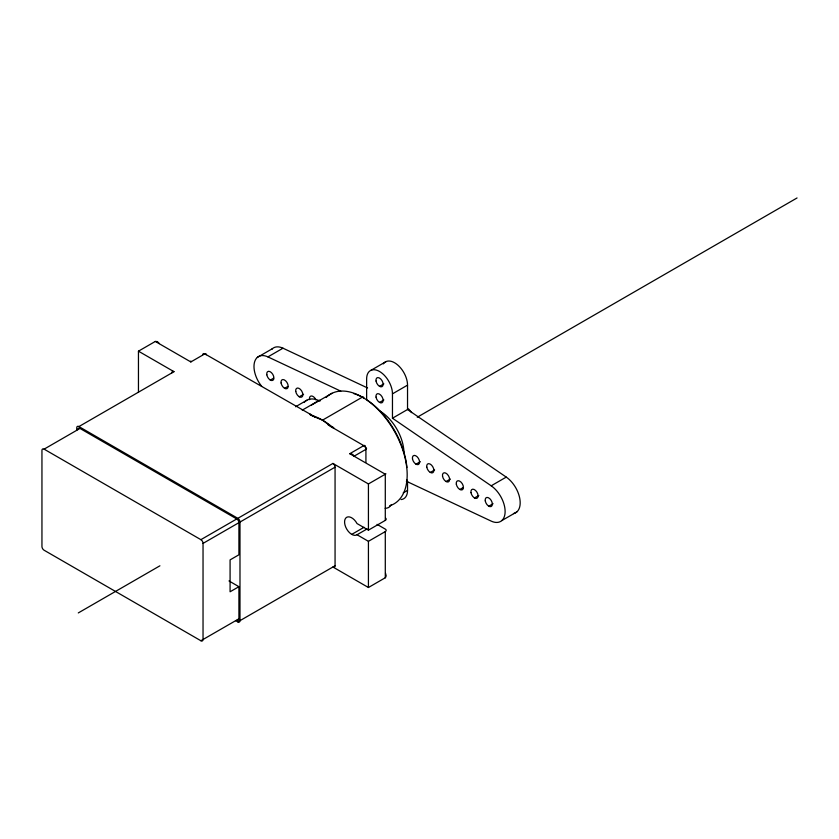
<?xml version="1.0" encoding="UTF-8"?>
<svg xmlns="http://www.w3.org/2000/svg" width="839" height="839" viewBox="0 0 839 839"><rect width="100%" height="100%" fill="white"/><g stroke="black" fill="none" stroke-linecap="round" stroke-linejoin="round"><path stroke-width="1.26" d="M138.456 392.233L138.456 351.174L155.32 341.442L190.841 361.945L190.841 361.032M76.748 430.407L76.748 427.817A3.041 1.762 60 0 1 78.908 426.569L237.836 518.334L332.915 463.443A3.041 1.762 60 0 1 335.065 467.166L335.065 565.769A3.041 1.762 60 0 1 332.915 567.007L368.426 587.51L385.5 577.631L386.181 575.858L385.531 573.268M385.29 577.777L385.29 531.59A3.041 1.762 0 0 0 385.29 529.105L377.078 524.365M295.58 406.758L306.896 400.203M78.908 426.569L173.977 371.677L138.456 351.174M190.841 361.945L204.831 353.869L315.758 417.382M238.916 618.794L200.888 640.744L44.1 550.227A3.041 1.762 60 0 1 41.95 546.504L41.95 450.396A3.041 1.762 60 0 1 44.1 449.148L79.978 428.435L236.766 518.953A3.041 1.762 60 0 1 238.916 522.676L238.916 554.789L230.085 559.886L230.085 591.778L238.916 586.681L238.916 618.794A3.041 1.762 60 0 1 237.08 620.189M257.321 357.393L272.392 348.699M261.632 386.255A21.709 12.533 60 0 1 254.343 362.909A21.709 12.533 60 0 1 267.914 356.9L282.984 348.195L367.597 387.975M270.326 380.088L273.556 378.221M284.589 388.321L287.819 386.454M299.271 396.795L303.571 394.309M302.239 410.145L318.83 400.56A2.035 1.29 -65.8 0 1 320.079 400.643M371.09 370.23L386.16 361.536M379.553 386.36L383.853 383.874M315.16 417.119L322.512 420.15L362.333 397.162A2.035 1.175 -60 0 1 363.769 397.99A61.394 35.448 60 0 0 353.649 393.522M406.569 481.324L491.193 521.103A21.709 12.533 60 0 0 505.12 511.496A21.709 12.533 60 0 0 491.193 485.802L392.463 418.221L392.463 393.848L407.534 385.143A18.269 10.55 60 0 0 397.885 365.143A18.269 10.55 60 0 0 383.36 363.885M379.553 402.437L383.853 399.951M392.463 418.221L407.534 409.516L407.534 385.143M44.1 449.148L200.888 539.666L236.766 518.953M385.29 531.59L368.426 541.323L357.036 534.747A10.152 5.863 60 0 1 346.748 529.157A10.152 5.863 60 0 1 346.748 517.264A10.152 5.863 60 0 1 357.036 523.567L368.426 530.143L385.29 520.4L385.29 474.213L349.769 453.71L363.769 445.624A2.035 1.175 -60 0 1 365.196 446.453L365.919 447.701A2.035 1.175 0 0 1 365.919 449.358L365.919 462.32M78.289 612.931L159.913 565.801M417.266 417.224L797.05 197.962M200.888 640.744A3.041 1.762 60 0 0 203.038 639.507L203.038 543.389L238.916 522.676M235.57 620.587L237.836 621.898A3.041 1.762 60 0 0 239.985 620.661L239.985 522.057L335.065 467.166M354.079 456.196L365.919 449.358A3.041 1.762 60 0 0 363.769 445.624M332.915 463.443L368.426 483.946L385.93 473.846M415.987 464.177L420.297 461.691M430.292 472.441L434.602 469.955M403.234 492.86L407.534 490.375L407.534 481.387M351.751 534.38L364.053 527.28M446.044 481.534L450.344 479.048M357.036 534.747L367.104 528.937M459.835 489.494L463.065 487.627M237.836 621.898L335.065 565.769M491.193 485.802L506.253 477.097A21.709 12.533 60 0 1 519.698 498.093A21.709 12.533 60 0 1 513.468 513.573M474.507 497.967L478.817 495.482M488.77 506.2L493.08 503.715M501.785 520.6L516.855 511.905M311.384 405.132L332.055 393.26M155.32 341.442L157.354 341.588L159.41 343.571M349.769 453.71L352.705 454.371L354.068 456.007M205.954 354.593L206.268 354.698A2.035 1.175 -60 0 0 204.831 353.869A3.041 1.762 60 0 0 202.734 354.593M314.961 417.025L314.363 416.763A53.623 30.959 0 0 1 310.535 414.896L309.822 414.476A2.035 1.175 -60 0 1 311.248 415.305A63.418 36.612 60 0 1 333.765 428.31A2.035 1.175 -60 0 0 332.328 427.471L322.512 420.15M267.914 356.9L340.781 391.152M365.196 446.453L331.279 426.841A55.175 31.851 0 0 1 328.374 424.849L328.217 424.733M228.984 580.945L238.916 586.681M407.534 409.516L506.253 477.097M328.374 424.849L327.755 424.398M368.426 483.946L368.426 530.143M368.426 541.323L368.426 587.51M366.633 399.458L366.633 378.934A18.269 10.55 60 0 1 379.553 371.478A18.269 10.55 60 0 1 392.463 393.848M366.937 399.951A61.394 35.448 60 0 1 406.915 467.543M406.789 479.646A61.394 35.448 60 0 1 406.454 481.869M326.098 397.508A63.418 36.612 60 0 1 393.606 429.883A63.418 36.612 60 0 1 389.736 505.749M171.827 372.925A3.041 1.762 60 0 1 173.977 371.677M237.836 518.334A3.041 1.762 60 0 1 239.985 522.057M385.583 518.114A3.041 1.762 0 0 1 385.29 520.4M77.88 429.159A3.041 1.762 60 0 1 79.978 428.435M200.888 539.666A3.041 1.762 60 0 1 203.038 543.389M304.158 402.458A28.662 16.549 60 0 1 318.83 400.56A10.152 5.863 60 0 0 319.984 400.969M309.591 399.658A5.076 2.926 60 0 1 311.542 395.987A5.076 2.926 60 0 1 315.978 399.888M379.553 410.827A34.504 19.916 60 0 1 403.937 452.043M391.184 504.805A18.269 10.55 60 0 1 385.153 508.287M407.534 490.375A18.269 10.55 60 0 1 401.073 499.562M271.846 349.223A21.709 12.533 60 0 1 282.984 348.195M408.488 408.845A34.252 19.769 60 0 1 411.571 412.62M295.758 391.467A5.076 2.926 60 0 0 301.662 397.12A5.076 2.926 60 0 0 300.383 389.359A5.076 2.926 60 0 0 295.758 391.467M281.086 383.004A5.076 2.926 60 0 0 286.99 388.646A5.076 2.926 60 0 0 285.711 380.885A5.076 2.926 60 0 0 281.086 383.004M266.812 374.76A5.076 2.926 60 0 0 272.717 380.403A5.076 2.926 60 0 0 271.448 372.652A5.076 2.926 60 0 0 266.812 374.76M485.267 500.883A5.076 2.926 60 0 0 491.172 506.525A5.076 2.926 60 0 0 489.892 498.765A5.076 2.926 60 0 0 485.267 500.883M470.994 492.65A5.076 2.926 60 0 0 476.909 498.293A5.076 2.926 60 0 0 475.629 490.532A5.076 2.926 60 0 0 470.994 492.65M456.322 484.176A5.076 2.926 60 0 0 462.226 489.819A5.076 2.926 60 0 0 460.957 482.058A5.076 2.926 60 0 0 456.322 484.176M442.531 476.206A5.076 2.926 60 0 0 448.435 481.859A5.076 2.926 60 0 0 447.156 474.098A5.076 2.926 60 0 0 442.531 476.206M426.778 467.124A5.076 2.926 60 0 0 432.683 472.766A5.076 2.926 60 0 0 431.414 465.005A5.076 2.926 60 0 0 426.778 467.124M412.484 458.86A5.076 2.926 60 0 0 418.388 464.502A5.076 2.926 60 0 0 417.109 456.741A5.076 2.926 60 0 0 412.484 458.86M376.04 397.12A5.076 2.926 60 0 0 381.944 402.762A5.076 2.926 60 0 0 380.665 395.001A5.076 2.926 60 0 0 376.04 397.12M376.04 381.032A5.076 2.926 60 0 0 381.944 386.685A5.076 2.926 60 0 0 380.665 378.924A5.076 2.926 60 0 0 376.04 381.032"/></g></svg>
